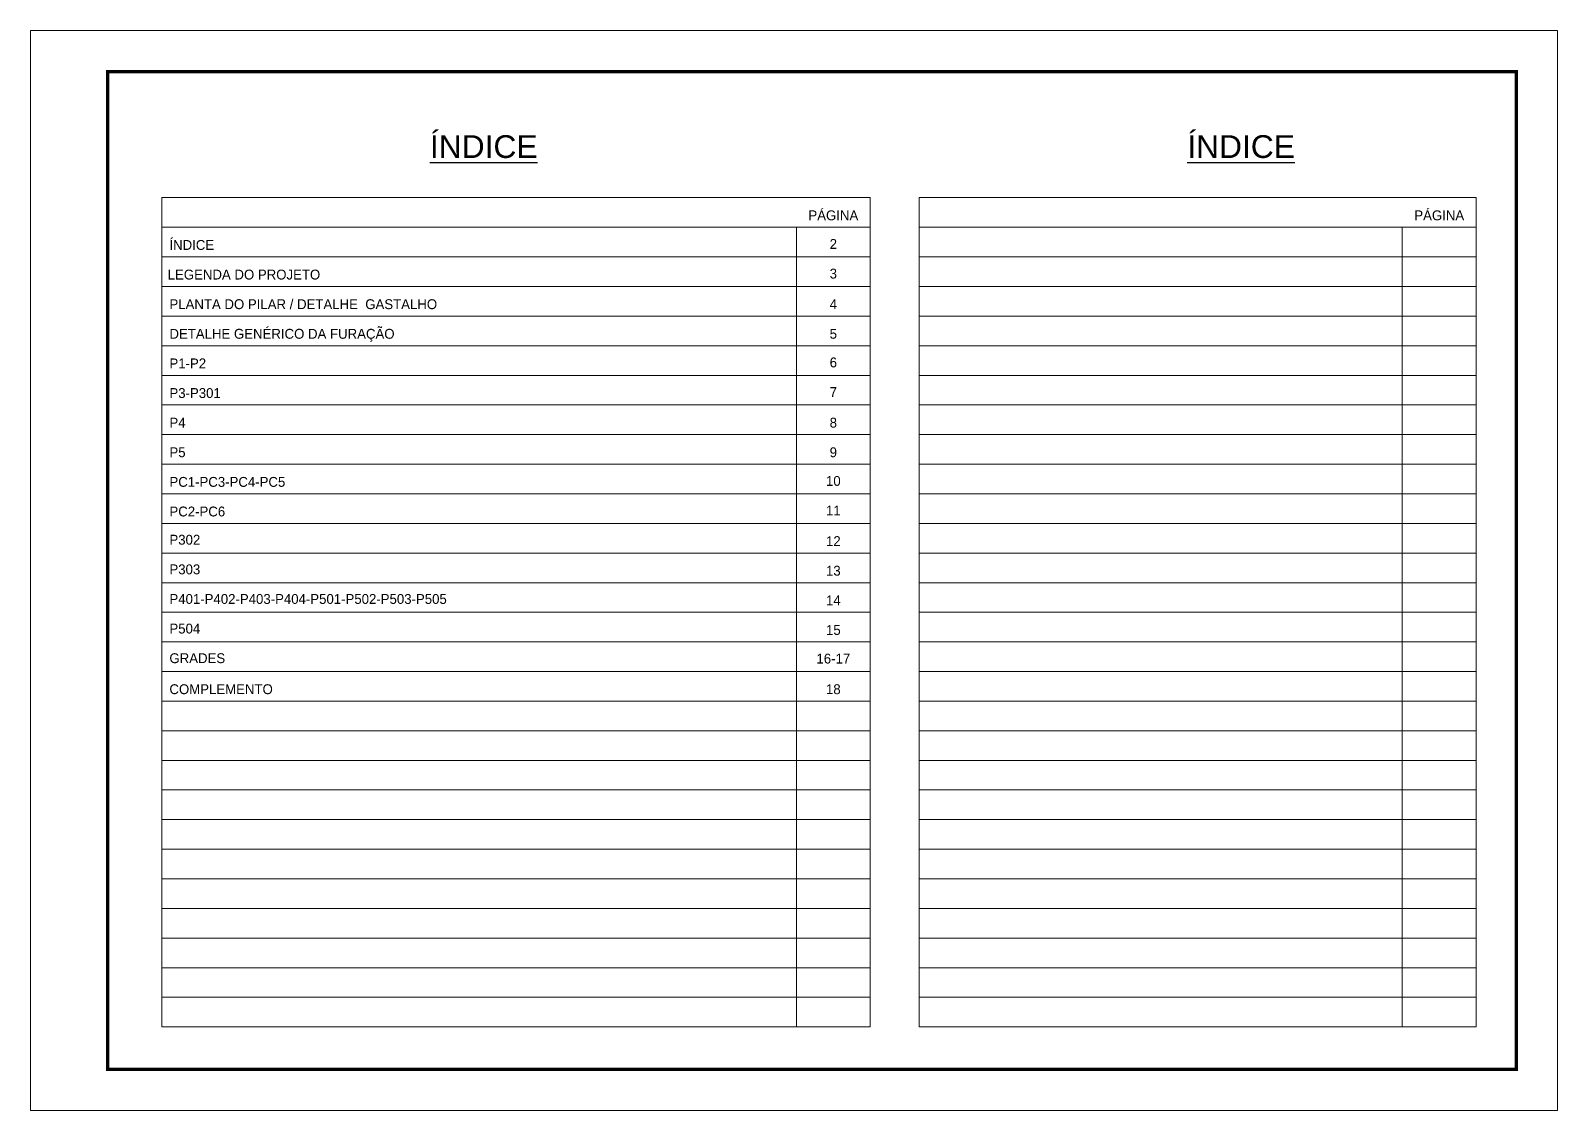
# Model space of a CAD drawing. Extents: x 2282 to 12463, y 760 to 16806.
# Drawn here: x 4483 to 5968, y 15691 to 16741 of the extents above; entities that cross this region are included whole.
import ezdxf
from ezdxf.enums import TextEntityAlignment as Align

# ---------------------------------------------------------------- set-up
doc = ezdxf.new("R2010")
doc.units = 0
doc.layers.add('CARIMBO', color=255, linetype='Continuous', lineweight=9)
doc.layers.add('Folhas', color=255, linetype='Continuous', lineweight=9)
doc.styles.add('ARIAL', font='arial.ttf')
doc.styles.add('Tecnologia', font='')
doc.styles.get('Tecnologia').set_extended_font_data('Forgotten Futurist')

msp = doc.modelspace()

# ---------------------------------------------------------------- linework, layer by layer
at = {"layer": 'CARIMBO'}
for p, q in [((4610.98, 16578.65), (5300.06, 16578.65)), ((4610.98, 16578.65), (4610.98, 15772.36)), ((5300.06, 16578.65), (5300.06, 15772.36)), ((5347.54, 16578.65), (5889.33, 16578.65)), ((5347.54, 16578.65), (5347.54, 15772.36)), ((5889.33, 16578.65), (5889.33, 15772.36)), ((4610.98, 16549.85), (5300.06, 16549.85)), ((5228.24, 16549.85), (5228.24, 15772.36)), ((5347.54, 16549.85), (5889.33, 16549.85)), ((5817.51, 16549.85), (5817.51, 15772.36)), ((4610.98, 16521.06), (5300.06, 16521.06)), ((5347.54, 16521.06), (5889.33, 16521.06)), ((4610.98, 16492.26), (5300.06, 16492.26)), ((5347.54, 16492.26), (5889.33, 16492.26)), ((4610.98, 16463.46), (5300.06, 16463.46)), ((5347.54, 16463.46), (5889.33, 16463.46)), ((4610.98, 16434.67), (5300.06, 16434.67)), ((5347.54, 16434.67), (5889.33, 16434.67)), ((4610.98, 16405.87), (5300.06, 16405.87)), ((5347.54, 16405.87), (5889.33, 16405.87)), ((4610.98, 16377.08), (5300.06, 16377.08)), ((5347.54, 16377.08), (5889.33, 16377.08)), ((4610.98, 16348.28), (5300.06, 16348.28)), ((5347.54, 16348.28), (5889.33, 16348.28)), ((4610.98, 16319.48), (5300.06, 16319.48)), ((5347.54, 16319.48), (5889.33, 16319.48)), ((4610.98, 16290.69), (5300.06, 16290.69)), ((5347.54, 16290.69), (5889.33, 16290.69)), ((4610.98, 16261.89), (5300.06, 16261.89)), ((5347.54, 16261.89), (5889.33, 16261.89)), ((4610.98, 16233.09), (5300.06, 16233.09)), ((5347.54, 16233.09), (5889.33, 16233.09)), ((4610.98, 16204.3), (5300.06, 16204.3)), ((5347.54, 16204.3), (5889.33, 16204.3)), ((4610.98, 16175.5), (5300.06, 16175.5)), ((5347.54, 16175.5), (5889.33, 16175.5)), ((4610.98, 16146.71), (5300.06, 16146.71)), ((5347.54, 16146.71), (5889.33, 16146.71)), ((4610.98, 16117.91), (5300.06, 16117.91)), ((5347.54, 16117.91), (5889.33, 16117.91)), ((4610.98, 16089.11), (5300.06, 16089.11)), ((5347.54, 16089.11), (5889.33, 16089.11)), ((4610.98, 16060.32), (5300.06, 16060.32)), ((5347.54, 16060.32), (5889.33, 16060.32)), ((4610.98, 16031.52), (5300.06, 16031.52)), ((5347.54, 16031.52), (5889.33, 16031.52)), ((4610.98, 16002.73), (5300.06, 16002.73)), ((5347.54, 16002.73), (5889.33, 16002.73)), ((4610.98, 15973.93), (5300.06, 15973.93)), ((5347.54, 15973.93), (5889.33, 15973.93)), ((4610.98, 15945.13), (5300.06, 15945.13)), ((5347.54, 15945.13), (5889.33, 15945.13)), ((4610.98, 15916.34), (5300.06, 15916.34)), ((5347.54, 15916.34), (5889.33, 15916.34)), ((4610.98, 15887.54), (5300.06, 15887.54)), ((5347.54, 15887.54), (5889.33, 15887.54)), ((4610.98, 15858.74), (5300.06, 15858.74)), ((5347.54, 15858.74), (5889.33, 15858.74)), ((4610.98, 15829.95), (5300.06, 15829.95)), ((5347.54, 15829.95), (5889.33, 15829.95)), ((4610.98, 15801.15), (5300.06, 15801.15)), ((5347.54, 15801.15), (5889.33, 15801.15)), ((4610.98, 15772.36), (5300.06, 15772.36)), ((5347.54, 15772.36), (5889.33, 15772.36))]:
    msp.add_line(p, q, dxfattribs=at)
at = {"layer": 'Folhas'}
msp.add_lwpolyline([(4483.39, 15691.14), (5968.39, 15691.14), (5968.39, 16741.14), (4483.39, 16741.14)], close=True, dxfattribs=at)
at = {"layer": 'Folhas', "color": 30, "const_width": 3}
msp.add_lwpolyline([(4558.39, 15731.14), (5928.39, 15731.14), (5928.39, 16701.14), (4558.39, 16701.14)], close=True, dxfattribs=at)

# ---------------------------------------------------------------- texts
at = {"color": 0, "linetype": 'Continuous', "ltscale": 5, "style": 'ARIAL'}
for p in [(4924.16, 16617.26), (5660.72, 16617.26)]:
    msp.add_text('%%UÍNDICE', height=22.118, dxfattribs=at).set_placement(p, align=Align.CENTER)
at = {"layer": 'CARIMBO', "style": 'Tecnologia'}
for s, height, p in [('PÁGINA', 9.599, (5264.15, 16556.66)), ('PÁGINA', 9.599, (5853.42, 16556.66)), ('2', 9.6, (5264.15, 16528.83)), ('3', 9.6, (5264.15, 16500.03)), ('4', 9.6, (5264.15, 16470.27)), ('5', 9.6, (5264.15, 16441.48)), ('6', 9.6, (5264.15, 16413.65)), ('7', 9.6, (5264.15, 16384.85)), ('8', 9.6, (5264.15, 16355.09)), ('9', 9.6, (5264.15, 16326.29)), ('10', 9.599, (5264.15, 16298.46)), ('11', 9.599, (5264.15, 16269.66)), ('12', 9.599, (5264.15, 16239.9)), ('13', 9.599, (5264.15, 16211.11)), ('14', 9.599, (5264.15, 16182.31)), ('15', 9.599, (5264.15, 16153.51)), ('16-17', 9.599, (5264.15, 16125.68)), ('18', 9.599, (5264.15, 16095.92))]:
    msp.add_text(s, height=height, dxfattribs=at).set_placement(p, align=Align.CENTER)
for s, height, p in [('ÍNDICE', 9.599, (4618.47, 16527.86)), ('LEGENDA DO PROJETO', 9.5987, (4616.77, 16499.07)), ('PLANTA DO PILAR / DETALHE  GASTALHO ', 9.5987, (4618.47, 16470.27)), ('DETALHE GENÉRICO DA FURAÇÃO', 9.5987, (4618.47, 16441.48)), ('P1-P2    ', 9.599, (4618.47, 16412.68)), ('P3-P301   ', 9.599, (4618.47, 16383.88)), ('P4', 9.599, (4618.47, 16355.09)), ('P5', 9.599, (4618.47, 16326.29)), ('PC1-PC3-PC4-PC5 ', 9.5987, (4618.47, 16297.49)), ('PC2-PC6 ', 9.599, (4618.47, 16268.7)), ('P302', 9.599, (4618.47, 16241.25)), ('P303', 9.599, (4618.47, 16212.46)), ('P401-P402-P403-P404-P501-P502-P503-P505', 9.5987, (4618.47, 16183.66)), ('P504 ', 9.599, (4618.47, 16154.87)), ('GRADES', 9.599, (4618.47, 16126.07)), ('COMPLEMENTO', 9.5987, (4618.47, 16095.92))]:
    msp.add_text(s, height=height, dxfattribs=at).set_placement(p)

doc.saveas('drawing.dxf')
